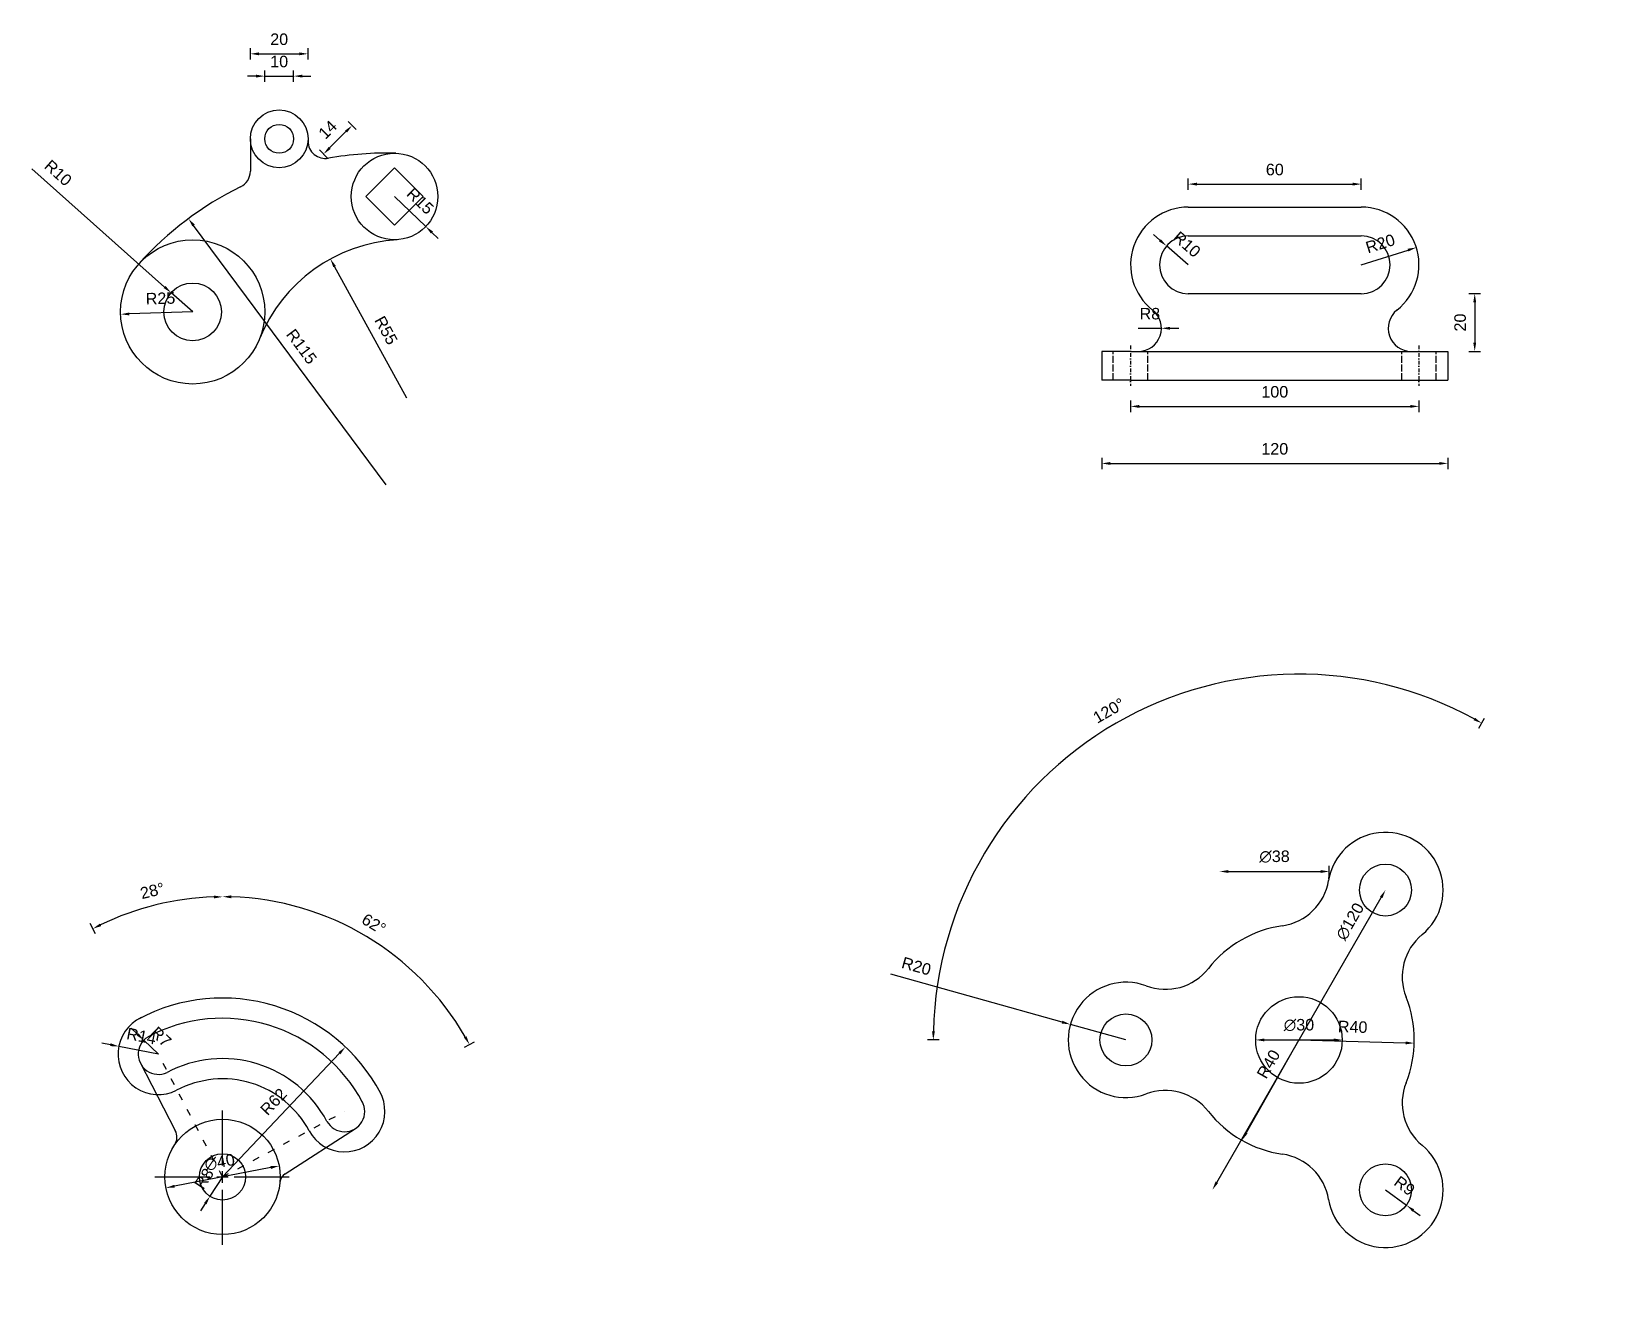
# Model space of a CAD drawing. Header units: millimetres. Extents: x 2100 to 32787, y 24082 to 35493.
# Drawn here: x 2209 to 2759, y 24239 to 24683 of the extents above; entities that cross this region are included whole.
import ezdxf

# ---------------------------------------------------------------- set-up
doc = ezdxf.new("R2010")
doc.units = ezdxf.units.MM
for name, pattern in [('ACAD_ISO02W100', [15, 12, -3]), ('ACAD_ISO03W100', [30, 12, -18]), ('CENTER2', [28.575, 19.05, -3.175, 3.175, -3.175]), ('DASHDOT2', [12.7, 6.35, -3.175, 0, -3.175]), ('HIDDEN2', [4.7625, 3.175, -1.5875])]:
    doc.linetypes.add(name, pattern=pattern)
doc.layers.get('Defpoints').update_dxf_attribs({"color": 231, "linetype": 'HIDDEN2'})
for name, color, linetype in [('GİZLİ', 71, 'HIDDEN2'), ('MERKEZ', 51, 'DASHDOT2'), ('ÖLÇÜ', 181, 'Continuous')]:
    doc.layers.add(name, color=color, linetype=linetype)
doc.styles.get("Standard").update_dxf_attribs({"font": 'arial.ttf'})
doc.dimstyles.new('ISO-25', dxfattribs={"dimtxt": 4, "dimasz": 3, "dimexe": 2, "dimexo": 0.625, "dimgap": 3, "dimtad": 1, "dimtxsty": 'Standard', "dimcen": 2.5, "dimadec": 0, "dimazin": 0, "dimtfac": 1, "dimtix": 1, "dimtmove": 0, "dimatfit": 0, "dimfxl": 2, "dimfxlon": 1, "dimarcsym": 0})

# ---------------------------------------------------------------- blocks, each defined once
blk = doc.blocks.new('*D1834')
at = {"layer": 'Defpoints', "color": 0, "lineweight": 70, "ltscale": 3, "transparency": 16777216}
for p in [(2299.31, 24667.15), (2289.31, 24645.41), (2299.31, 24645.41)]:
    blk.add_point(p, dxfattribs=at)
at = {"layer": 'ÖLÇÜ', "color": 0, "lineweight": -2, "ltscale": 3, "transparency": 16777216}
for p, q in [((2289.31, 24665.15), (2289.31, 24669.15)), ((2299.31, 24665.15), (2299.31, 24669.15)), ((2286.31, 24667.15), (2283.31, 24667.15)), ((2289.31, 24667.15), (2299.31, 24667.15)), ((2302.31, 24667.15), (2305.31, 24667.15))]:
    blk.add_line(p, q, dxfattribs=at)
at = {"layer": 'ÖLÇÜ', "color": 0, "lineweight": 70, "ltscale": 3, "transparency": 16777216}
for points in [[(2286.31, 24667.65), (2286.31, 24666.65), (2289.31, 24667.15)], [(2302.31, 24667.65), (2302.31, 24666.65), (2299.31, 24667.15)]]:
    blk.add_solid(points, dxfattribs=at)
at = {"layer": 'ÖLÇÜ', "color": 0, "ltscale": 3, "transparency": 16777216, "insert": (2294.31, 24672.19), "char_height": 4, "attachment_point": 5}
blk.add_mtext('10', dxfattribs=at)
blk = doc.blocks.new('*D1835')
at = {"layer": 'Defpoints', "color": 0, "lineweight": 70, "ltscale": 3, "transparency": 16777216}
for p in [(2304.31, 24674.87), (2284.31, 24645.41), (2304.31, 24645.41)]:
    blk.add_point(p, dxfattribs=at)
at = {"layer": 'ÖLÇÜ', "color": 0, "lineweight": -2, "ltscale": 3, "transparency": 16777216}
for p, q in [((2284.31, 24672.87), (2284.31, 24676.87)), ((2287.31, 24674.87), (2301.31, 24674.87)), ((2304.31, 24672.87), (2304.31, 24676.87))]:
    blk.add_line(p, q, dxfattribs=at)
at = {"layer": 'ÖLÇÜ', "color": 0, "lineweight": 70, "ltscale": 3, "transparency": 16777216}
for points in [[(2287.31, 24675.37), (2287.31, 24674.37), (2284.31, 24674.87)], [(2301.31, 24675.37), (2301.31, 24674.37), (2304.31, 24674.87)]]:
    blk.add_solid(points, dxfattribs=at)
at = {"layer": 'ÖLÇÜ', "color": 0, "ltscale": 3, "transparency": 16777216, "insert": (2294.31, 24679.91), "char_height": 4, "attachment_point": 5}
blk.add_mtext('20', dxfattribs=at)
blk = doc.blocks.new('*D1836')
at = {"layer": 'Defpoints', "color": 0, "lineweight": 70, "ltscale": 3, "transparency": 16777216}
for p in [(2319.59, 24650.03), (2334.31, 24635.31), (2324.41, 24625.41)]:
    blk.add_point(p, dxfattribs=at)
at = {"layer": 'ÖLÇÜ', "color": 0, "lineweight": -2, "ltscale": 3, "transparency": 16777216}
for p, q in [((2311.81, 24642.25), (2317.47, 24647.91)), ((2321.01, 24648.62), (2318.18, 24651.44)), ((2311.11, 24638.72), (2308.28, 24641.55))]:
    blk.add_line(p, q, dxfattribs=at)
at = {"layer": 'ÖLÇÜ', "color": 0, "lineweight": 70, "ltscale": 3, "transparency": 16777216}
for points in [[(2317.12, 24648.26), (2317.82, 24647.56), (2319.59, 24650.03)], [(2311.46, 24642.61), (2312.17, 24641.9), (2309.69, 24640.13)]]:
    blk.add_solid(points, dxfattribs=at)
at = {"layer": 'ÖLÇÜ', "color": 0, "ltscale": 3, "transparency": 16777216, "insert": (2311.1, 24648.62), "char_height": 4, "attachment_point": 5, "rotation": 45}
blk.add_mtext('14', dxfattribs=at)
blk = doc.blocks.new('*D1735')
at = {"layer": 'Defpoints', "color": 0, "lineweight": 70, "ltscale": 3, "transparency": 16777216}
for p in [(2256.83, 24592.06), (2264.31, 24585.41)]:
    blk.add_point(p, dxfattribs=at)
at = {"layer": 'ÖLÇÜ', "color": 0, "lineweight": -2, "ltscale": 3, "transparency": 16777216}
for p, q in [((2254.59, 24594.05), (2208.5, 24634.97)), ((2264.31, 24585.41), (2256.83, 24592.06))]:
    blk.add_line(p, q, dxfattribs=at)
at = {"layer": 'ÖLÇÜ', "color": 0, "lineweight": 70, "ltscale": 3, "transparency": 16777216}
blk.add_solid([(2254.92, 24594.42), (2254.25, 24593.67), (2256.83, 24592.06)], dxfattribs=at)
at = {"layer": 'ÖLÇÜ', "color": 0, "ltscale": 3, "transparency": 16777216, "insert": (2217.66, 24633.58), "char_height": 4, "attachment_point": 5, "rotation": 318.3933}
blk.add_mtext('R10', dxfattribs=at)
blk = doc.blocks.new('*D1736')
at = {"layer": 'Defpoints', "color": 0, "lineweight": 70, "ltscale": 3, "transparency": 16777216}
for p in [(2239.32, 24584.61), (2264.31, 24585.41)]:
    blk.add_point(p, dxfattribs=at)
at = {"layer": 'ÖLÇÜ', "color": 0, "lineweight": -2, "ltscale": 3, "transparency": 16777216}
blk.add_line((2264.31, 24585.41), (2242.32, 24584.71), dxfattribs=at)
at = {"layer": 'ÖLÇÜ', "color": 0, "lineweight": 70, "ltscale": 3, "transparency": 16777216}
blk.add_solid([(2242.3, 24585.21), (2242.33, 24584.21), (2239.32, 24584.61)], dxfattribs=at)
at = {"layer": 'ÖLÇÜ', "color": 0, "ltscale": 3, "transparency": 16777216, "insert": (2253.15, 24590.1), "char_height": 4, "attachment_point": 5, "rotation": 1.8426}
blk.add_mtext('R25', dxfattribs=at)
blk = doc.blocks.new('*D1737')
at = {"layer": 'Defpoints', "color": 0, "lineweight": 70, "ltscale": 3, "transparency": 16777216}
for p in [(2262.84, 24617.77), (2331.43, 24525.46)]:
    blk.add_point(p, dxfattribs=at)
at = {"layer": 'ÖLÇÜ', "color": 0, "lineweight": -2, "ltscale": 3, "transparency": 16777216}
blk.add_line((2331.43, 24525.46), (2264.63, 24615.36), dxfattribs=at)
at = {"layer": 'ÖLÇÜ', "color": 0, "lineweight": 70, "ltscale": 3, "transparency": 16777216}
blk.add_solid([(2265.03, 24615.66), (2264.23, 24615.06), (2262.84, 24617.77)], dxfattribs=at)
at = {"layer": 'ÖLÇÜ', "color": 0, "ltscale": 3, "transparency": 16777216, "insert": (2302.08, 24573.41), "char_height": 4, "attachment_point": 5, "rotation": 306.6127}
blk.add_mtext('R115', dxfattribs=at)
blk = doc.blocks.new('*D1738')
at = {"layer": 'Defpoints', "color": 0, "lineweight": 70, "ltscale": 3, "transparency": 16777216}
for p in [(2312.07, 24603.76), (2338.52, 24555.54)]:
    blk.add_point(p, dxfattribs=at)
at = {"layer": 'ÖLÇÜ', "color": 0, "lineweight": -2, "ltscale": 3, "transparency": 16777216}
blk.add_line((2338.52, 24555.54), (2313.51, 24601.13), dxfattribs=at)
at = {"layer": 'ÖLÇÜ', "color": 0, "lineweight": 70, "ltscale": 3, "transparency": 16777216}
blk.add_solid([(2313.95, 24601.37), (2313.07, 24600.89), (2312.07, 24603.76)], dxfattribs=at)
at = {"layer": 'ÖLÇÜ', "color": 0, "ltscale": 3, "transparency": 16777216, "insert": (2331.38, 24579.02), "char_height": 4, "attachment_point": 5, "rotation": 298.7453}
blk.add_mtext('R55', dxfattribs=at)
blk = doc.blocks.new('*D1739')
at = {"layer": 'Defpoints', "color": 0, "lineweight": 70, "ltscale": 3, "transparency": 16777216}
for p in [(2334.31, 24625.41), (2345.12, 24615.02)]:
    blk.add_point(p, dxfattribs=at)
at = {"layer": 'ÖLÇÜ', "color": 0, "lineweight": -2, "ltscale": 3, "transparency": 16777216}
for p, q in [((2334.31, 24625.41), (2345.12, 24615.02)), ((2347.28, 24612.94), (2349.44, 24610.86))]:
    blk.add_line(p, q, dxfattribs=at)
at = {"layer": 'ÖLÇÜ', "color": 0, "lineweight": 70, "ltscale": 3, "transparency": 16777216}
blk.add_solid([(2347.63, 24613.3), (2346.93, 24612.58), (2345.12, 24615.02)], dxfattribs=at)
at = {"layer": 'ÖLÇÜ', "color": 0, "ltscale": 3, "transparency": 16777216, "insert": (2343.21, 24623.85), "char_height": 4, "attachment_point": 5, "rotation": 316.1093}
blk.add_mtext('R15', dxfattribs=at)
blk = doc.blocks.new('*D1843')
at = {"layer": 'Defpoints', "color": 0, "lineweight": 70, "ltscale": 3, "transparency": 16777216}
for p in [(2589.54, 24561.74), (2689.54, 24561.74), (2689.54, 24552.66)]:
    blk.add_point(p, dxfattribs=at)
at = {"layer": 'ÖLÇÜ', "color": 0, "lineweight": -2, "ltscale": 3, "transparency": 16777216}
for p, q in [((2589.54, 24554.66), (2589.54, 24550.66)), ((2689.54, 24554.66), (2689.54, 24550.66)), ((2592.54, 24552.66), (2686.54, 24552.66))]:
    blk.add_line(p, q, dxfattribs=at)
at = {"layer": 'ÖLÇÜ', "color": 0, "lineweight": 70, "ltscale": 3, "transparency": 16777216}
for points in [[(2592.54, 24553.16), (2592.54, 24552.16), (2589.54, 24552.66)], [(2686.54, 24553.16), (2686.54, 24552.16), (2689.54, 24552.66)]]:
    blk.add_solid(points, dxfattribs=at)
at = {"layer": 'ÖLÇÜ', "color": 0, "ltscale": 3, "transparency": 16777216, "insert": (2639.54, 24557.7), "char_height": 4, "attachment_point": 5}
blk.add_mtext('100', dxfattribs=at)
blk = doc.blocks.new('*D1844')
at = {"layer": 'Defpoints', "color": 0, "lineweight": 70, "ltscale": 3, "transparency": 16777216}
for p in [(2669.54, 24629.71), (2609.54, 24611.74), (2669.54, 24611.74)]:
    blk.add_point(p, dxfattribs=at)
at = {"layer": 'ÖLÇÜ', "color": 0, "lineweight": -2, "ltscale": 3, "transparency": 16777216}
for p, q in [((2609.54, 24627.71), (2609.54, 24631.71)), ((2669.54, 24627.71), (2669.54, 24631.71)), ((2612.54, 24629.71), (2666.54, 24629.71))]:
    blk.add_line(p, q, dxfattribs=at)
at = {"layer": 'ÖLÇÜ', "color": 0, "lineweight": 70, "ltscale": 3, "transparency": 16777216}
for points in [[(2612.54, 24630.21), (2612.54, 24629.21), (2609.54, 24629.71)], [(2666.54, 24630.21), (2666.54, 24629.21), (2669.54, 24629.71)]]:
    blk.add_solid(points, dxfattribs=at)
at = {"layer": 'ÖLÇÜ', "color": 0, "ltscale": 3, "transparency": 16777216, "insert": (2639.54, 24634.75), "char_height": 4, "attachment_point": 5}
blk.add_mtext('60', dxfattribs=at)
blk = doc.blocks.new('*D1845')
at = {"layer": 'Defpoints', "color": 0, "lineweight": 70, "ltscale": 3, "transparency": 16777216}
for p in [(2669.54, 24591.74), (2669.54, 24571.74), (2708.87, 24571.74)]:
    blk.add_point(p, dxfattribs=at)
at = {"layer": 'ÖLÇÜ', "color": 0, "lineweight": -2, "ltscale": 3, "transparency": 16777216}
for p, q in [((2706.87, 24591.74), (2710.87, 24591.74)), ((2708.87, 24588.74), (2708.87, 24574.74)), ((2706.87, 24571.74), (2710.87, 24571.74))]:
    blk.add_line(p, q, dxfattribs=at)
at = {"layer": 'ÖLÇÜ', "color": 0, "lineweight": 70, "ltscale": 3, "transparency": 16777216}
for points in [[(2708.37, 24588.74), (2709.37, 24588.74), (2708.87, 24591.74)], [(2708.37, 24574.74), (2709.37, 24574.74), (2708.87, 24571.74)]]:
    blk.add_solid(points, dxfattribs=at)
at = {"layer": 'ÖLÇÜ', "color": 0, "ltscale": 3, "transparency": 16777216, "insert": (2703.82, 24581.74), "char_height": 4, "attachment_point": 5, "rotation": 90}
blk.add_mtext('20', dxfattribs=at)
blk = doc.blocks.new('*D1847')
at = {"layer": 'Defpoints', "color": 0, "lineweight": 70, "ltscale": 3, "transparency": 16777216}
for p in [(2294.3, 24289.38), (2255.04, 24281.76)]:
    blk.add_point(p, dxfattribs=at)
at = {"layer": 'ÖLÇÜ', "color": 0, "lineweight": -2, "ltscale": 3, "transparency": 16777216}
blk.add_line((2291.36, 24288.81), (2257.98, 24282.33), dxfattribs=at)
at = {"layer": 'ÖLÇÜ', "color": 0, "lineweight": 70, "ltscale": 3, "transparency": 16777216}
for points in [[(2291.26, 24289.3), (2291.46, 24288.32), (2294.3, 24289.38)], [(2257.89, 24282.82), (2258.08, 24281.84), (2255.04, 24281.76)]]:
    blk.add_solid(points, dxfattribs=at)
at = {"layer": 'ÖLÇÜ', "color": 0, "ltscale": 3, "transparency": 16777216, "insert": (2273.69, 24290.63), "char_height": 4, "attachment_point": 5, "rotation": 10.9836}
blk.add_mtext('∅40', dxfattribs=at)
blk = doc.blocks.new('*D1742')
at = {"layer": 'Defpoints', "color": 0, "lineweight": 70, "ltscale": 3, "transparency": 16777216}
for p in [(2274.67, 24285.57), (2270.31, 24278.86)]:
    blk.add_point(p, dxfattribs=at)
at = {"layer": 'ÖLÇÜ', "color": 0, "lineweight": -2, "ltscale": 3, "transparency": 16777216}
for p, q in [((2274.67, 24285.57), (2270.31, 24278.86)), ((2268.68, 24276.34), (2267.05, 24273.83))]:
    blk.add_line(p, q, dxfattribs=at)
at = {"layer": 'ÖLÇÜ', "color": 0, "lineweight": 70, "ltscale": 3, "transparency": 16777216}
blk.add_solid([(2268.26, 24276.61), (2269.1, 24276.07), (2270.31, 24278.86)], dxfattribs=at)
at = {"layer": 'ÖLÇÜ', "color": 0, "ltscale": 3, "transparency": 16777216, "insert": (2268.26, 24284.96), "char_height": 4, "attachment_point": 5, "rotation": 57.0033}
blk.add_mtext('R8', dxfattribs=at)
blk = doc.blocks.new('*D1743')
at = {"layer": 'Defpoints', "color": 0, "lineweight": 70, "ltscale": 3, "transparency": 16777216}
for p in [(2238.7, 24330.82), (2252.43, 24328.12)]:
    blk.add_point(p, dxfattribs=at)
at = {"layer": 'ÖLÇÜ', "color": 0, "lineweight": -2, "ltscale": 3, "transparency": 16777216}
for p, q in [((2235.76, 24331.4), (2232.81, 24331.99)), ((2252.43, 24328.12), (2238.7, 24330.82))]:
    blk.add_line(p, q, dxfattribs=at)
at = {"layer": 'ÖLÇÜ', "color": 0, "lineweight": 70, "ltscale": 3, "transparency": 16777216}
blk.add_solid([(2235.85, 24331.9), (2235.66, 24330.91), (2238.7, 24330.82)], dxfattribs=at)
at = {"layer": 'ÖLÇÜ', "color": 0, "ltscale": 3, "transparency": 16777216, "insert": (2246.54, 24334.38), "char_height": 4, "attachment_point": 5, "rotation": 348.8463}
blk.add_mtext('R14', dxfattribs=at)
blk = doc.blocks.new('*D1848')
at = {"layer": 'Defpoints', "color": 0, "lineweight": 70, "ltscale": 3, "transparency": 16777216}
for p in [(2247.37, 24332.95), (2252.43, 24328.12)]:
    blk.add_point(p, dxfattribs=at)
at = {"layer": 'ÖLÇÜ', "color": 0, "lineweight": -2, "ltscale": 3, "transparency": 16777216}
for p, q in [((2245.2, 24335.02), (2243.03, 24337.09)), ((2252.43, 24328.12), (2247.37, 24332.95))]:
    blk.add_line(p, q, dxfattribs=at)
at = {"layer": 'ÖLÇÜ', "color": 0, "lineweight": 70, "ltscale": 3, "transparency": 16777216}
blk.add_solid([(2245.54, 24335.38), (2244.85, 24334.66), (2247.37, 24332.95)], dxfattribs=at)
at = {"layer": 'ÖLÇÜ', "color": 0, "ltscale": 3, "transparency": 16777216, "insert": (2253.35, 24334.15), "char_height": 4, "attachment_point": 5, "rotation": 316.3439}
blk.add_mtext('R7', dxfattribs=at)
blk = doc.blocks.new('*D1849')
at = {"layer": 'Defpoints', "color": 0, "lineweight": 70, "ltscale": 3, "transparency": 16777216}
for p in [(2274.67, 24414.01), (2259.15, 24381.4), (2252.43, 24328.12), (2274.67, 24285.57), (2274.67, 24285.57)]:
    blk.add_point(p, dxfattribs=at)
at = {"layer": 'ÖLÇÜ', "color": 0, "lineweight": -2, "ltscale": 3, "transparency": 16777216}
blk.add_line((2230.63, 24369.84), (2228.78, 24373.38), dxfattribs=at)
blk.add_arc((2274.67, 24285.57), 97.08, 91.7706, 115.822, dxfattribs=at)
at = {"layer": 'ÖLÇÜ', "color": 0, "lineweight": 70, "ltscale": 3, "transparency": 16777216}
for points in [[(2271.66, 24383.1), (2271.68, 24382.1), (2274.67, 24382.65)], [(2232.61, 24372.51), (2232.16, 24373.4), (2229.7, 24371.61)]]:
    blk.add_solid(points, dxfattribs=at)
at = {"layer": 'ÖLÇÜ', "color": 0, "ltscale": 3, "transparency": 16777216, "insert": (2250.32, 24384.75), "char_height": 4, "attachment_point": 5, "rotation": 13.7963}
blk.add_mtext('28°', dxfattribs=at)
blk = doc.blocks.new('*D1850')
at = {"layer": 'Defpoints', "color": 0, "lineweight": 70, "ltscale": 3, "transparency": 16777216}
for p in [(2274.67, 24414.01), (2338.65, 24358.66), (2316.97, 24308.25), (2274.67, 24285.57), (2274.67, 24285.57)]:
    blk.add_point(p, dxfattribs=at)
at = {"layer": 'ÖLÇÜ', "color": 0, "lineweight": -2, "ltscale": 3, "transparency": 16777216}
blk.add_line((2358.52, 24330.53), (2362.04, 24332.42), dxfattribs=at)
blk.add_arc((2274.67, 24285.57), 97.14, 29.9741, 88.2305, dxfattribs=at)
at = {"layer": 'ÖLÇÜ', "color": 0, "lineweight": 70, "ltscale": 3, "transparency": 16777216}
for points in [[(2277.66, 24382.16), (2277.68, 24383.16), (2274.67, 24382.71)], [(2359.26, 24334.34), (2358.38, 24333.86), (2360.28, 24331.48)]]:
    blk.add_solid(points, dxfattribs=at)
at = {"layer": 'ÖLÇÜ', "color": 0, "ltscale": 3, "transparency": 16777216, "insert": (2327.14, 24373.25), "char_height": 4, "attachment_point": 5, "rotation": 329.1023}
blk.add_mtext('62°', dxfattribs=at)
blk = doc.blocks.new('*D1744')
at = {"layer": 'Defpoints', "color": 0, "lineweight": 70, "ltscale": 3, "transparency": 16777216}
for p in [(2317.27, 24330.61), (2274.67, 24285.57)]:
    blk.add_point(p, dxfattribs=at)
at = {"layer": 'ÖLÇÜ', "color": 0, "lineweight": -2, "ltscale": 3, "transparency": 16777216}
blk.add_line((2274.67, 24285.57), (2315.21, 24328.43), dxfattribs=at)
at = {"layer": 'ÖLÇÜ', "color": 0, "lineweight": 70, "ltscale": 3, "transparency": 16777216}
blk.add_solid([(2314.85, 24328.78), (2315.57, 24328.09), (2317.27, 24330.61)], dxfattribs=at)
at = {"layer": 'ÖLÇÜ', "color": 0, "ltscale": 3, "transparency": 16777216, "insert": (2292.38, 24311.63), "char_height": 4, "attachment_point": 5, "rotation": 46.5971}
blk.add_mtext('R62', dxfattribs=at)
blk = doc.blocks.new('*U1692')
at = {"layer": 'MERKEZ', "color": 0, "linetype": 'CENTER2', "transparency": 16777216}
for p, q in [((0, 4), (0, 23.5)), ((-23.5, 0), (-4, 0)), ((4, 0), (23.5, 0)), ((0, -23.5), (0, -4))]:
    blk.add_line(p, q, dxfattribs=at)
at = {"layer": 'MERKEZ', "color": 0, "linetype": 'Continuous', "transparency": 16777216}
for p, q in [((-2, 0), (2, 0)), ((0, -2), (0, 2))]:
    blk.add_line(p, q, dxfattribs=at)
blk = doc.blocks.new('*D1750')
at = {"layer": 'Defpoints', "color": 0, "lineweight": 70, "ltscale": 0.25, "transparency": 16777216}
for p in [(2601.98, 24608.28), (2609.54, 24601.74)]:
    blk.add_point(p, dxfattribs=at)
at = {"layer": 'ÖLÇÜ', "color": 0, "lineweight": -2, "ltscale": 0.25, "transparency": 16777216}
for p, q in [((2599.71, 24610.25), (2597.44, 24612.21)), ((2609.54, 24601.74), (2601.98, 24608.28))]:
    blk.add_line(p, q, dxfattribs=at)
at = {"layer": 'ÖLÇÜ', "color": 0, "lineweight": 70, "ltscale": 0.25, "transparency": 16777216}
blk.add_solid([(2600.04, 24610.63), (2599.38, 24609.87), (2601.98, 24608.28)], dxfattribs=at)
at = {"layer": 'ÖLÇÜ', "color": 0, "lineweight": 5, "ltscale": 0.25, "transparency": 16777216, "insert": (2609.06, 24608.82), "char_height": 4, "attachment_point": 5, "rotation": 319.1066}
blk.add_mtext('R10', dxfattribs=at)
blk = doc.blocks.new('*D1751')
at = {"layer": 'Defpoints', "color": 0, "lineweight": 70, "ltscale": 0.25, "transparency": 16777216}
for p in [(2688.62, 24607.74), (2669.54, 24601.74)]:
    blk.add_point(p, dxfattribs=at)
at = {"layer": 'ÖLÇÜ', "color": 0, "lineweight": -2, "ltscale": 0.25, "transparency": 16777216}
blk.add_line((2669.54, 24601.74), (2685.75, 24606.84), dxfattribs=at)
at = {"layer": 'ÖLÇÜ', "color": 0, "lineweight": 70, "ltscale": 0.25, "transparency": 16777216}
blk.add_solid([(2685.6, 24607.32), (2685.9, 24606.36), (2688.62, 24607.74)], dxfattribs=at)
at = {"layer": 'ÖLÇÜ', "color": 0, "lineweight": 5, "ltscale": 0.25, "transparency": 16777216, "insert": (2676.13, 24609.1), "char_height": 4, "attachment_point": 5, "rotation": 17.4684}
blk.add_mtext('R20', dxfattribs=at)
blk = doc.blocks.new('*D1866')
at = {"layer": 'Defpoints', "color": 0, "lineweight": 70, "ltscale": 0.25, "transparency": 16777216}
for p in [(2579.54, 24561.74), (2699.54, 24561.74), (2699.54, 24532.89)]:
    blk.add_point(p, dxfattribs=at)
at = {"layer": 'ÖLÇÜ', "color": 0, "lineweight": -2, "ltscale": 0.25, "transparency": 16777216}
for p, q in [((2579.54, 24534.89), (2579.54, 24530.89)), ((2582.54, 24532.89), (2696.54, 24532.89)), ((2699.54, 24534.89), (2699.54, 24530.89))]:
    blk.add_line(p, q, dxfattribs=at)
at = {"layer": 'ÖLÇÜ', "color": 0, "lineweight": 70, "ltscale": 0.25, "transparency": 16777216}
for points in [[(2582.54, 24533.39), (2582.54, 24532.39), (2579.54, 24532.89)], [(2696.54, 24533.39), (2696.54, 24532.39), (2699.54, 24532.89)]]:
    blk.add_solid(points, dxfattribs=at)
at = {"layer": 'ÖLÇÜ', "color": 0, "lineweight": 5, "ltscale": 0.25, "transparency": 16777216, "insert": (2639.54, 24537.93), "char_height": 4, "attachment_point": 5}
blk.add_mtext('120', dxfattribs=at)
blk = doc.blocks.new('*D1752')
at = {"layer": 'Defpoints', "color": 0, "lineweight": 70, "ltscale": 0.25, "transparency": 16777216}
for p in [(2592.22, 24579.74), (2600.22, 24579.74)]:
    blk.add_point(p, dxfattribs=at)
at = {"layer": 'ÖLÇÜ', "color": 0, "lineweight": -2, "ltscale": 0.25, "transparency": 16777216}
for p, q in [((2592.22, 24579.74), (2600.22, 24579.74)), ((2603.22, 24579.74), (2606.22, 24579.74))]:
    blk.add_line(p, q, dxfattribs=at)
at = {"layer": 'ÖLÇÜ', "color": 0, "lineweight": 70, "ltscale": 0.25, "transparency": 16777216}
blk.add_solid([(2603.22, 24580.24), (2603.22, 24579.24), (2600.22, 24579.74)], dxfattribs=at)
at = {"layer": 'ÖLÇÜ', "color": 0, "lineweight": 5, "ltscale": 0.25, "transparency": 16777216, "insert": (2596.22, 24584.78), "char_height": 4, "attachment_point": 5}
blk.add_mtext('R8', dxfattribs=at)
blk = doc.blocks.new('*U2316')
at = {"ltscale": 0.25}
blk.add_circle((0, 4.29), 9, dxfattribs=at)
for centre, radius, start, end in [((0, 4.29), 20, 339.4865, 200.5135), ((-36.53, -9.37), 19, 308.2506, 20.5135), ((36.53, -9.37), 19, 159.4865, 231.7494)]:
    blk.add_arc(centre, radius, start, end, dxfattribs=at)
blk = doc.blocks.new('*U2314')
at = {"color": 0, "linetype": 'ByBlock', "lineweight": -2, "transparency": 16777216}
blk.add_blockref('*U2316', (6944.68, 23395.72), dxfattribs=at)
for p, rotation in [((6896.43, 23312.16), 120), ((6992.92, 23312.16), 240)]:
    blk.add_blockref('*U2316', p, dxfattribs=dict(at, rotation=rotation))
blk = doc.blocks.new('*D2321')
at = {"layer": 'Defpoints', "color": 0, "lineweight": 70, "ltscale": 0.25, "transparency": 16777216}
for p in [(2568.66, 24338.43), (2587.92, 24333.05)]:
    blk.add_point(p, dxfattribs=at)
at = {"layer": 'ÖLÇÜ', "color": 0, "lineweight": -2, "ltscale": 0.25, "transparency": 16777216}
for p, q in [((2565.77, 24339.24), (2506.42, 24355.85)), ((2587.92, 24333.05), (2568.66, 24338.43))]:
    blk.add_line(p, q, dxfattribs=at)
at = {"layer": 'ÖLÇÜ', "color": 0, "lineweight": 70, "ltscale": 0.25, "transparency": 16777216}
blk.add_solid([(2565.91, 24339.72), (2565.64, 24338.76), (2568.66, 24338.43)], dxfattribs=at)
at = {"layer": 'ÖLÇÜ', "color": 0, "ltscale": 0.25, "transparency": 16777216, "insert": (2515.26, 24358.61), "char_height": 4, "attachment_point": 5, "rotation": 344.3731}
blk.add_mtext('R20', dxfattribs=at)
blk = doc.blocks.new('*D2322')
at = {"layer": 'Defpoints', "color": 0, "lineweight": 70, "ltscale": 0.25, "transparency": 16777216}
for p in [(2677.92, 24281.09), (2685.17, 24275.75)]:
    blk.add_point(p, dxfattribs=at)
at = {"layer": 'ÖLÇÜ', "color": 0, "lineweight": -2, "ltscale": 0.25, "transparency": 16777216}
for p, q in [((2677.92, 24281.09), (2685.17, 24275.75)), ((2687.58, 24273.97), (2690, 24272.19))]:
    blk.add_line(p, q, dxfattribs=at)
at = {"layer": 'ÖLÇÜ', "color": 0, "lineweight": 70, "ltscale": 0.25, "transparency": 16777216}
blk.add_solid([(2687.88, 24274.37), (2687.29, 24273.57), (2685.17, 24275.75)], dxfattribs=at)
at = {"layer": 'ÖLÇÜ', "color": 0, "ltscale": 0.25, "transparency": 16777216, "insert": (2684.53, 24282.48), "char_height": 4, "attachment_point": 5, "rotation": 323.6182}
blk.add_mtext('R9', dxfattribs=at)
blk = doc.blocks.new('*D2323')
at = {"layer": 'Defpoints', "color": 0, "lineweight": 70, "ltscale": 0.25, "transparency": 16777216}
for p in [(2647.92, 24333.05), (2628.17, 24298.26)]:
    blk.add_point(p, dxfattribs=at)
at = {"layer": 'ÖLÇÜ', "color": 0, "lineweight": -2, "ltscale": 0.25, "transparency": 16777216}
blk.add_line((2647.92, 24333.05), (2629.66, 24300.87), dxfattribs=at)
at = {"layer": 'ÖLÇÜ', "color": 0, "lineweight": 70, "ltscale": 0.25, "transparency": 16777216}
blk.add_solid([(2629.22, 24301.12), (2630.09, 24300.62), (2628.17, 24298.26)], dxfattribs=at)
at = {"layer": 'ÖLÇÜ', "color": 0, "ltscale": 0.25, "transparency": 16777216, "insert": (2637.36, 24324.67), "char_height": 4, "attachment_point": 5, "rotation": 60.4186}
blk.add_mtext('R40', dxfattribs=at)
blk = doc.blocks.new('*D2330')
at = {"layer": 'Defpoints', "color": 0, "lineweight": 70, "ltscale": 0.25, "transparency": 16777216}
for p in [(2632.92, 24333.05), (2662.92, 24333.05)]:
    blk.add_point(p, dxfattribs=at)
at = {"layer": 'ÖLÇÜ', "color": 0, "lineweight": -2, "ltscale": 0.25, "transparency": 16777216}
blk.add_line((2635.92, 24333.05), (2659.92, 24333.05), dxfattribs=at)
at = {"layer": 'ÖLÇÜ', "color": 0, "lineweight": 70, "ltscale": 0.25, "transparency": 16777216}
for points in [[(2635.92, 24333.55), (2635.92, 24332.55), (2632.92, 24333.05)], [(2659.92, 24333.55), (2659.92, 24332.55), (2662.92, 24333.05)]]:
    blk.add_solid(points, dxfattribs=at)
at = {"layer": 'ÖLÇÜ', "color": 0, "ltscale": 0.25, "transparency": 16777216, "insert": (2647.92, 24338.2), "char_height": 4, "attachment_point": 5}
blk.add_mtext('∅30', dxfattribs=at)
blk = doc.blocks.new('*D2324')
at = {"layer": 'Defpoints', "color": 0, "lineweight": 70, "ltscale": 0.25, "transparency": 16777216}
for p in [(2647.92, 24333.05), (2687.91, 24331.94)]:
    blk.add_point(p, dxfattribs=at)
at = {"layer": 'ÖLÇÜ', "color": 0, "lineweight": -2, "ltscale": 0.25, "transparency": 16777216}
blk.add_line((2647.92, 24333.05), (2684.91, 24332.02), dxfattribs=at)
at = {"layer": 'ÖLÇÜ', "color": 0, "lineweight": 70, "ltscale": 0.25, "transparency": 16777216}
blk.add_solid([(2684.92, 24332.52), (2684.89, 24331.52), (2687.91, 24331.94)], dxfattribs=at)
at = {"layer": 'ÖLÇÜ', "color": 0, "ltscale": 0.25, "transparency": 16777216, "insert": (2666.55, 24337.57), "char_height": 4, "attachment_point": 5, "rotation": 358.4069}
blk.add_mtext('R40', dxfattribs=at)
blk = doc.blocks.new('*D2325')
at = {"layer": 'Defpoints', "color": 0, "lineweight": 70, "ltscale": 0.25, "transparency": 16777216}
for p in [(2625.9, 24457.91), (2677.92, 24385.01), (2587.92, 24333.05), (2647.92, 24333.05), (2647.92, 24333.05)]:
    blk.add_point(p, dxfattribs=at)
at = {"layer": 'ÖLÇÜ', "color": 0, "lineweight": -2, "ltscale": 0.25, "transparency": 16777216}
for p, q in [((2710.31, 24441.12), (2712.31, 24444.58)), ((2523.13, 24333.05), (2519.13, 24333.05))]:
    blk.add_line(p, q, dxfattribs=at)
blk.add_arc((2647.92, 24333.05), 126.79, 61.3558, 178.6442, dxfattribs=at)
at = {"layer": 'ÖLÇÜ', "color": 0, "lineweight": 70, "ltscale": 0.25, "transparency": 16777216}
for points in [[(2708.94, 24444.75), (2708.45, 24443.88), (2711.31, 24442.85)], [(2521.67, 24336.04), (2520.67, 24336.05), (2521.13, 24333.05)]]:
    blk.add_solid(points, dxfattribs=at)
at = {"layer": 'ÖLÇÜ', "color": 0, "ltscale": 0.25, "transparency": 16777216, "insert": (2582.01, 24447.21), "char_height": 4, "attachment_point": 5, "rotation": 30}
blk.add_mtext('120°', dxfattribs=at)
blk = doc.blocks.new('*D2331')
at = {"layer": 'Defpoints', "color": 0, "lineweight": 70, "ltscale": 0.25, "transparency": 16777216}
for p in [(2620.45, 24391.44), (2658.45, 24391.44)]:
    blk.add_point(p, dxfattribs=at)
at = {"layer": 'ÖLÇÜ', "color": 0, "lineweight": -2, "ltscale": 0.25, "transparency": 16777216}
blk.add_line((2623.45, 24391.44), (2655.45, 24391.44), dxfattribs=at)
blk.add_arc((2639.45, 24391.44), 19, 352.3982, 6.0311, dxfattribs=at)
at = {"layer": 'ÖLÇÜ', "color": 0, "lineweight": 70, "ltscale": 0.25, "transparency": 16777216}
for points in [[(2623.45, 24391.94), (2623.45, 24390.94), (2620.45, 24391.44)], [(2655.45, 24391.94), (2655.45, 24390.94), (2658.45, 24391.44)]]:
    blk.add_solid(points, dxfattribs=at)
at = {"layer": 'ÖLÇÜ', "color": 0, "ltscale": 0.25, "transparency": 16777216, "insert": (2639.45, 24396.59), "char_height": 4, "attachment_point": 5}
blk.add_mtext('∅38', dxfattribs=at)
blk = doc.blocks.new('*D2326')
at = {"layer": 'Defpoints', "color": 0, "lineweight": 70, "ltscale": 0.25, "transparency": 16777216}
for p in [(2677.92, 24385.01), (2617.92, 24281.09)]:
    blk.add_point(p, dxfattribs=at)
at = {"layer": 'ÖLÇÜ', "color": 0, "lineweight": -2, "ltscale": 0.25, "transparency": 16777216}
blk.add_line((2619.42, 24283.68), (2676.42, 24382.41), dxfattribs=at)
at = {"layer": 'ÖLÇÜ', "color": 0, "lineweight": 70, "ltscale": 0.25, "transparency": 16777216}
for points in [[(2675.99, 24382.66), (2676.85, 24382.16), (2677.92, 24385.01)], [(2618.99, 24283.93), (2619.85, 24283.43), (2617.92, 24281.09)]]:
    blk.add_solid(points, dxfattribs=at)
at = {"layer": 'ÖLÇÜ', "color": 0, "ltscale": 0.25, "transparency": 16777216, "insert": (2665.66, 24374.09), "char_height": 4, "attachment_point": 5, "rotation": 60}
blk.add_mtext('∅120', dxfattribs=at)

msp = doc.modelspace()

# ---------------------------------------------------------------- linework, layer by layer
at = {"color": 0, "ltscale": 3}
for p, q in [((2284.307, 24645.415), (2284.307, 24634.173)), ((2304.307, 24645.415), (2304.307, 24644.599)), ((2609.538, 24621.737), (2669.538, 24621.737)), ((2609.538, 24611.737), (2669.538, 24611.737)), ((2669.538, 24591.737), (2609.538, 24591.737)), ((2589.538, 24571.737), (2579.538, 24571.737)), ((2579.538, 24571.737), (2579.538, 24561.737)), ((2589.538, 24571.737), (2689.538, 24571.737)), ((2689.538, 24571.737), (2699.538, 24571.737)), ((2699.538, 24571.737), (2699.538, 24561.737)), ((2589.538, 24561.737), (2579.538, 24561.737)), ((2589.538, 24561.737), (2689.538, 24561.737)), ((2589.538, 24561.737), (2689.538, 24561.737)), ((2689.538, 24561.737), (2699.538, 24561.737))]:
    msp.add_line(p, q, dxfattribs=at)
at = {"linetype": 'ACAD_ISO03W100', "ltscale": 0.2}
for q in [(2252.434, 24328.116), (2316.974, 24308.254)]:
    msp.add_line((2274.671, 24285.567), q, dxfattribs=at)
at = {"ltscale": 0.2}
for p, q in [((2246.08, 24325.18), (2258.283, 24301.705)), ((2296.399, 24286.68), (2320.764, 24302.369))]:
    msp.add_line(p, q, dxfattribs=at)
msp.add_lwpolyline([(2344.207, 24625.415), (2334.307, 24635.314), (2324.408, 24625.415), (2334.307, 24615.515)], close=True)
at = {"color": 0, "ltscale": 3}
for centre, radius in [((2294.307, 24645.415), 10), ((2294.307, 24645.415), 5), ((2334.307, 24625.415), 15), ((2264.307, 24585.415), 25), ((2264.307, 24585.415), 10)]:
    msp.add_circle(centre, radius, dxfattribs=at)
at = {"ltscale": 0.25}
msp.add_circle((2647.921, 24333.047), 15, dxfattribs=at)
at = {"ltscale": 0.2}
for radius in [20, 8]:
    msp.add_circle((2274.671, 24285.567), radius, dxfattribs=at)
at = {"color": 0, "ltscale": 3}
for centre, radius, start, end in [((2310.307, 24644.599), 6, 180, 280.05179), ((2331.426, 24525.456), 115, 88.34916, 100.05179), ((2278.307, 24634.173), 6, 296.04017, 0), ((2331.426, 24525.456), 115, 116.04017, 138.22513), ((2609.538, 24601.737), 20, 90, 231.78679), ((2669.538, 24601.737), 20, 308.21321, 90), ((2338.52, 24555.542), 55, 93.45063, 158.0737), ((2609.538, 24601.737), 10, 90, 270), ((2669.538, 24601.737), 10, 270, 90), ((2592.217, 24579.737), 8, 270, 51.78679), ((2686.858, 24579.737), 8, 128.21321, 270)]:
    msp.add_arc(centre, radius, start, end, dxfattribs=at)
at = {"ltscale": 0.25}
for start, end in [(98.25057, 141.74943), (338.25057, 21.74943), (218.25057, 261.74943)]:
    msp.add_arc((2647.921, 24333.047), 40, start, end, dxfattribs=at)
at = {"ltscale": 0.2}
for centre, radius, start, end in [((2274.671, 24285.567), 62, 28, 118), ((2252.434, 24328.116), 14, 115.18797, 296.60261), ((2274.671, 24285.567), 55, 28, 118), ((2252.434, 24328.116), 7, 114.38948, 295.20439), ((2274.671, 24285.567), 41, 28, 118), ((2274.671, 24285.567), 34, 28, 118), ((2316.974, 24308.254), 14, 208.70144, 29.41144), ((2316.974, 24308.254), 7, 209.40299, 29.81213), ((2253.846, 24299.399), 5, 326.40864, 27.46621), ((2298.566, 24283.318), 4, 122.79833, 174.62301)]:
    msp.add_arc(centre, radius, start, end, dxfattribs=at)
at = {"layer": 'GİZLİ', "linetype": 'ACAD_ISO02W100', "ltscale": 0.2}
for p, q in [((2583.538, 24561.737), (2583.538, 24571.737)), ((2595.538, 24561.737), (2595.538, 24571.737)), ((2683.538, 24561.737), (2683.538, 24571.737)), ((2695.538, 24561.737), (2695.538, 24571.737))]:
    msp.add_line(p, q, dxfattribs=at)
at = {"layer": 'MERKEZ', "ltscale": 0.2}
for p, q in [((2589.538, 24573.737), (2589.538, 24559.737)), ((2689.538, 24573.737), (2689.538, 24559.737))]:
    msp.add_line(p, q, dxfattribs=at)

# ---------------------------------------------------------------- block references
at = {"rotation": 329.9999999999999}
msp.add_blockref('*U2314', (-15036.351, 7592.345), dxfattribs=at)
at = {"layer": 'MERKEZ', "linetype": 'CENTER2'}
msp.add_blockref('*U1692', (2274.671, 24285.567), dxfattribs=at)

# ---------------------------------------------------------------- dimensions: what is measured, and where the dimension line sits
at = {"layer": 'ÖLÇÜ', "ltscale": 3}
for base, p1, p2, picture, middle in [((2304.307, 24674.866), (2284.307, 24645.415), (2304.307, 24645.415), '*D1835', (2294.307, 24679.908)), ((2299.307, 24667.15), (2289.307, 24645.415), (2299.307, 24645.415), '*D1834', (2294.307, 24672.192)), ((2669.538, 24629.712), (2609.538, 24611.737), (2669.538, 24611.737), '*D1844', (2639.538, 24634.754)), ((2689.538, 24552.657), (2589.538, 24561.737), (2689.538, 24561.737), '*D1843', (2639.538, 24557.699))]:
    dim = msp.add_linear_dim(base=base, p1=p1, p2=p2, dimstyle='ISO-25', dxfattribs=at)
    dim.commit()
    dim.dimension.update_dxf_attribs({"geometry": picture, "text_midpoint": middle})
dim = msp.add_aligned_dim(p1=(2324.408, 24625.415), p2=(2334.307, 24635.314), distance=20.812, dimstyle='ISO-25', dxfattribs=at)
dim.commit()
dim.dimension.update_dxf_attribs({"geometry": '*D1836', "text_midpoint": (2311.1, 24648.622)})
for center, mpoint, picture, middle in [((2264.307, 24585.415), (2256.83, 24592.055), '*D1735', (2214.314, 24629.811)), ((2338.52, 24555.542), (2312.07, 24603.764), '*D1738', (2326.971, 24576.597)), ((2274.671, 24285.567), (2317.273, 24330.613), '*D1744', (2296.043, 24308.165))]:
    dim = msp.add_radius_dim(center=center, mpoint=mpoint, dimstyle='ISO-25', dxfattribs=at)
    dim.commit()
    dim.dimension.update_dxf_attribs({"geometry": picture, "text_midpoint": middle, "dimtype": 164})
for center, mpoint, picture, middle in [((2334.307, 24625.415), (2345.117, 24615.016), '*D1739', (2343.208, 24623.849)), ((2331.426, 24525.456), (2262.84, 24617.765), '*D1737', (2302.075, 24573.414)), ((2264.307, 24585.415), (2239.32, 24584.611), '*D1736', (2253.151, 24590.101)), ((2252.434, 24328.116), (2247.37, 24332.949), '*D1848', (2253.354, 24334.15)), ((2252.434, 24328.116), (2238.699, 24330.824), '*D1743', (2246.535, 24334.384)), ((2274.671, 24285.567), (2270.315, 24278.857), '*D1742', (2268.264, 24284.958))]:
    dim = msp.add_radius_dim(center=center, mpoint=mpoint, dimstyle='ISO-25', dxfattribs=at)
    dim.commit()
    dim.dimension.update_dxf_attribs({"geometry": picture, "text_midpoint": middle})
at = {"layer": 'ÖLÇÜ', "lineweight": 5, "ltscale": 0.25}
for center, mpoint, picture, middle in [((2609.538, 24601.737), (2601.978, 24608.284), '*D1750', (2609.059, 24608.822)), ((2669.538, 24601.737), (2688.615, 24607.741), '*D1751', (2676.132, 24609.098)), ((2592.217, 24579.737), (2600.217, 24579.737), '*D1752', (2596.217, 24584.779))]:
    dim = msp.add_radius_dim(center=center, mpoint=mpoint, dimstyle='ISO-25', dxfattribs=at)
    dim.commit()
    dim.dimension.update_dxf_attribs({"geometry": picture, "text_midpoint": middle})
at = {"layer": 'ÖLÇÜ', "ltscale": 3}
dim = msp.add_linear_dim(base=(2708.866, 24571.737), p1=(2669.538, 24591.737), p2=(2669.538, 24571.737), angle=90, dimstyle='ISO-25', dxfattribs=at)
dim.commit()
dim.dimension.update_dxf_attribs({"geometry": '*D1845', "text_midpoint": (2703.824, 24581.737)})
at = {"layer": 'ÖLÇÜ', "lineweight": 5, "ltscale": 0.25}
dim = msp.add_linear_dim(base=(2699.538, 24532.892), p1=(2579.538, 24561.737), p2=(2699.538, 24561.737), dimstyle='ISO-25', dxfattribs=at)
dim.commit()
dim.dimension.update_dxf_attribs({"geometry": '*D1866', "text_midpoint": (2639.538, 24537.935)})
at = {"layer": 'ÖLÇÜ', "ltscale": 0.25}
dim = msp.add_angular_dim_2l(base=(2625.905, 24457.907), line1=((2677.921, 24385.009), (2647.921, 24333.047)), line2=((2647.921, 24333.047), (2587.921, 24333.047)), dimstyle='ISO-25', dxfattribs=at)
dim.commit()
dim.dimension.update_dxf_attribs({"geometry": '*D2325', "text_midpoint": (2582.007, 24447.214)})
at = {"layer": 'ÖLÇÜ', "ltscale": 3}
for base, line2, picture, middle in [((2259.154, 24381.402), ((2274.671, 24285.567), (2252.434, 24328.116)), '*D1849', (2250.317, 24384.746)), ((2338.653, 24358.66), ((2274.671, 24285.567), (2316.974, 24308.254)), '*D1850', (2327.143, 24373.249))]:
    dim = msp.add_angular_dim_2l(base=base, line1=((2274.671, 24285.567), (2274.671, 24414.006)), line2=line2, dimstyle='ISO-25', dxfattribs=at)
    dim.commit()
    dim.dimension.update_dxf_attribs({"geometry": picture, "text_midpoint": middle})
at = {"layer": 'ÖLÇÜ', "ltscale": 0.25}
for p1, p2, picture, middle in [((2620.454, 24391.437), (2658.454, 24391.437), '*D2331', (2639.454, 24391.437)), ((2617.921, 24281.086), (2677.921, 24385.009), '*D2326', (2670.127, 24371.509)), ((2632.921, 24333.047), (2662.921, 24333.047), '*D2330', (2647.921, 24333.047))]:
    dim = msp.add_diameter_dim_2p(p1=p1, p2=p2, dimstyle='ISO-25', dxfattribs=at)
    dim.commit()
    dim.dimension.update_dxf_attribs({"geometry": picture, "text_midpoint": middle, "dimtype": 163})
for center, mpoint, picture, middle in [((2587.921, 24333.047), (2568.66, 24338.435), '*D2321', (2513.901, 24353.752)), ((2647.921, 24333.047), (2628.174, 24298.261), '*D2323', (2641.75, 24322.177))]:
    dim = msp.add_radius_dim(center=center, mpoint=mpoint, dimstyle='ISO-25', dxfattribs=at)
    dim.commit()
    dim.dimension.update_dxf_attribs({"geometry": picture, "text_midpoint": middle, "dimtype": 164})
for center, mpoint, picture, middle in [((2647.921, 24333.047), (2687.905, 24331.935), '*D2324', (2666.554, 24337.573)), ((2677.921, 24281.086), (2685.166, 24275.747), '*D2322', (2684.534, 24282.476))]:
    dim = msp.add_radius_dim(center=center, mpoint=mpoint, dimstyle='ISO-25', dxfattribs=at)
    dim.commit()
    dim.dimension.update_dxf_attribs({"geometry": picture, "text_midpoint": middle})
at = {"layer": 'ÖLÇÜ', "ltscale": 3}
dim = msp.add_diameter_dim_2p(p1=(2294.305, 24289.378), p2=(2255.038, 24281.757), dimstyle='ISO-25', dxfattribs=at)
dim.commit()
dim.dimension.update_dxf_attribs({"geometry": '*D1847', "text_midpoint": (2273.689, 24290.627)})

doc.saveas('drawing.dxf')
